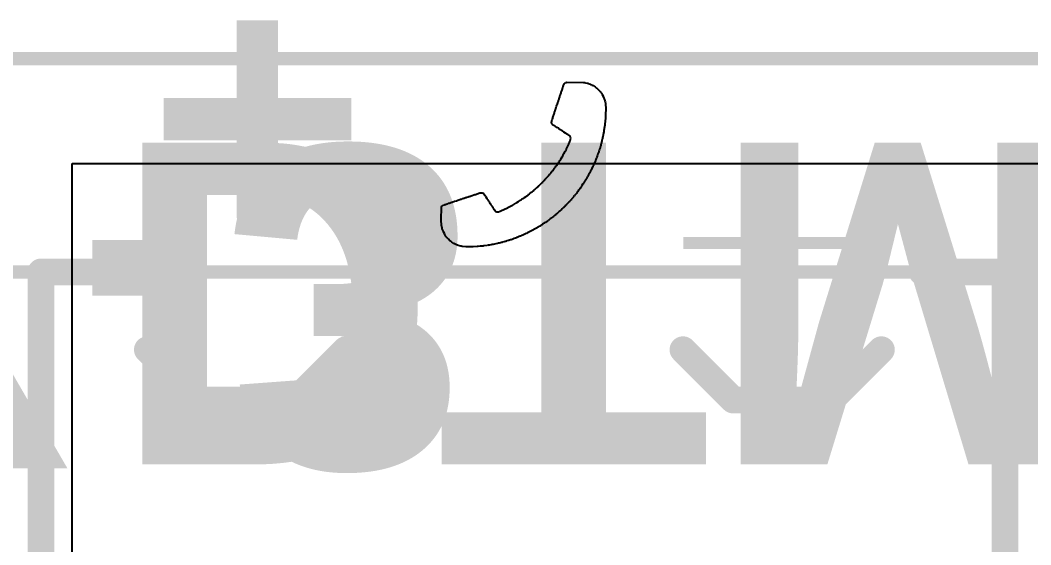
# Model space of a CAD drawing. Header units: inches. Extents: x -21 to 276, y -5 to 220.
# Drawn here: x 51.42 to 61.01, y 90.88 to 95.85 of the extents above; entities that cross this region are included whole.
import ezdxf

# ---------------------------------------------------------------- set-up
doc = ezdxf.new("R2010")
doc.units = ezdxf.units.IN
for name, color, linetype in [('Board_Outline', 216, 'Continuous'), ('Bottom Layer', 5, 'Continuous'), ('Bottom Overlay', 54, 'Continuous'), ('Ground', 16, 'Continuous'), ('Power + Signal', 76, 'Continuous'), ('Top Layer', 1, 'Continuous'), ('Top Overlay', 2, 'Continuous')]:
    doc.layers.add(name, color=color, linetype=linetype)
doc.styles.add('Arial_Bold', font='', dxfattribs={"height": 0.2})
doc.styles.get('Arial_Bold').set_extended_font_data('Arial', bold=True)

# ---------------------------------------------------------------- blocks, each defined once
blk = doc.blocks.new('DB128L_5_08_2P_BK_S_199')
at = {"layer": 'Top Overlay'}
for points in [[(-2.9544, -3.8667, 0.254, 0.254, 0), (-3.4311, -4.3434, 0.254, 0.254, 0)], [(-2.0261, -3.8667, 0.254, 0.254, 0), (-2.9544, -3.8667, 0.254, 0.254, 0)], [(-1.5494, -4.3434, 0.254, 0.254, 0), (-2.0261, -3.8667, 0.254, 0.254, 0)], [(2.1256, -3.8667, 0.254, 0.254, 0), (1.6489, -4.3434, 0.254, 0.254, 0)], [(3.0539, -3.8667, 0.254, 0.254, 0), (2.1256, -3.8667, 0.254, 0.254, 0)], [(3.5306, -4.3434, 0.254, 0.254, 0), (3.0539, -3.8667, 0.254, 0.254, 0)], [(5.1308, -5.08, 0.127, 0.127, 0), (-5.1308, -5.08, 0.127, 0.127, 0)]]:
    blk.add_lwpolyline(points, format="xyseb", dxfattribs=at)
for points in [[(-3.0179, -3.8667, 0.127, 0.127, 1), (-2.8909, -3.8667, 0.127, 0.127, 1)], [(-3.0179, -3.8667, 0.127, 0.127, 1), (-2.8909, -3.8667, 0.127, 0.127, 1)], [(-2.0896, -3.8667, 0.127, 0.127, 1), (-1.9626, -3.8667, 0.127, 0.127, 1)], [(-2.0896, -3.8667, 0.127, 0.127, 1), (-1.9626, -3.8667, 0.127, 0.127, 1)], [(2.0621, -3.8667, 0.127, 0.127, 1), (2.1891, -3.8667, 0.127, 0.127, 1)], [(2.0621, -3.8667, 0.127, 0.127, 1), (2.1891, -3.8667, 0.127, 0.127, 1)], [(2.9904, -3.8667, 0.127, 0.127, 1), (3.1174, -3.8667, 0.127, 0.127, 1)], [(2.9904, -3.8667, 0.127, 0.127, 1), (3.1174, -3.8667, 0.127, 0.127, 1)], [(-3.4946, -4.3434, 0.127, 0.127, 1), (-3.3676, -4.3434, 0.127, 0.127, 1)], [(-1.6129, -4.3434, 0.127, 0.127, 1), (-1.4859, -4.3434, 0.127, 0.127, 1)], [(1.5854, -4.3434, 0.127, 0.127, 1), (1.7124, -4.3434, 0.127, 0.127, 1)], [(3.4671, -4.3434, 0.127, 0.127, 1), (3.5941, -4.3434, 0.127, 0.127, 1)]]:
    blk.add_lwpolyline(points, format="xyseb", close=True, dxfattribs=at)

msp = doc.modelspace()

# ---------------------------------------------------------------- linework, layer by layer
at = {"layer": 'Board_Outline'}
msp.add_lwpolyline([(-4.4985, 95.4822, 0.127, 0.127, 0), (109.5015, 95.4822, 0.127, 0.127, 0)], format="xyseb", dxfattribs=at)
at = {"layer": 'Bottom Layer'}
for p, q in [((51.9176, 89.4453), (51.9176, 94.488)), ((51.9176, 94.488), (92.5885, 94.488))]:
    msp.add_line(p, q, dxfattribs=at)
at = {"layer": 'Bottom Overlay'}
for points in [[(51.6216, 93.4612, 0.254, 0.254, 0), (52.3582, 93.4612, 0.254, 0.254, 0)], [(51.6216, 88.3812, 0.254, 0.254, 0), (51.6216, 93.4612, 0.254, 0.254, 0)], [(59.9782, 93.4612, 0.254, 0.254, 0), (60.7656, 93.4612, 0.254, 0.254, 0)], [(60.7656, 88.3812, 0.254, 0.254, 0), (60.7656, 93.4612, 0.254, 0.254, 0)]]:
    msp.add_lwpolyline(points, format="xyseb", dxfattribs=at)
for points in [[(51.5581, 93.4612, 0.127, 0.127, 1), (51.6851, 93.4612, 0.127, 0.127, 1)], [(51.5581, 93.4612, 0.127, 0.127, 1), (51.6851, 93.4612, 0.127, 0.127, 1)], [(52.2947, 93.4612, 0.127, 0.127, 1), (52.4217, 93.4612, 0.127, 0.127, 1)], [(59.9147, 93.4612, 0.127, 0.127, 1), (60.0417, 93.4612, 0.127, 0.127, 1)], [(60.7021, 93.4612, 0.127, 0.127, 1), (60.8291, 93.4612, 0.127, 0.127, 1)], [(60.7021, 93.4612, 0.127, 0.127, 1), (60.8291, 93.4612, 0.127, 0.127, 1)]]:
    msp.add_lwpolyline(points, format="xyseb", close=True, dxfattribs=at)
at = {"layer": 'Ground'}
for p, q in [((51.9176, 89.4453), (51.9176, 94.488)), ((51.9176, 94.488), (92.5885, 94.488))]:
    msp.add_line(p, q, dxfattribs=at)
at = {"layer": 'Power + Signal'}
for p, q in [((51.9176, 89.4453), (51.9176, 94.488)), ((51.9176, 94.488), (92.5885, 94.488))]:
    msp.add_line(p, q, dxfattribs=at)
at = {"layer": 'Top Layer'}
for p, q in [((51.9176, 89.4453), (51.9176, 94.488)), ((51.9176, 94.488), (92.5885, 94.488))]:
    msp.add_line(p, q, dxfattribs=at)
at = {"layer": 'Top Overlay'}
for p, q in [((56.561, 95.1785), (56.5657, 95.1889)), ((56.5657, 95.1889), (56.5674, 95.1952)), ((56.5674, 95.1952), (56.5697, 95.201)), ((56.5697, 95.201), (56.5714, 95.2074)), ((56.5714, 95.2074), (56.5726, 95.2132)), ((56.5726, 95.2132), (56.5749, 95.2155)), ((56.5749, 95.2155), (56.5761, 95.2201)), ((56.5761, 95.2201), (56.5778, 95.2288)), ((56.5778, 95.2288), (56.5795, 95.2305)), ((56.5795, 95.2305), (56.5819, 95.2363)), ((56.5819, 95.2363), (56.5848, 95.2438)), ((56.5848, 95.2438), (56.5876, 95.2479)), ((56.5876, 95.2479), (56.5952, 95.2554)), ((56.5952, 95.2554), (56.6033, 95.2577)), ((56.6033, 95.2577), (56.6079, 95.2589)), ((56.6079, 95.2589), (56.7664, 95.2577)), ((56.7664, 95.2577), (56.7699, 95.2566)), ((56.7699, 95.2566), (56.7838, 95.2554)), ((56.7838, 95.2554), (56.7873, 95.2543)), ((56.7873, 95.2543), (56.8012, 95.2508)), ((56.8012, 95.2508), (56.8081, 95.2496)), ((56.8081, 95.2496), (56.8185, 95.245)), ((56.8185, 95.245), (56.8249, 95.2433)), ((56.8249, 95.2433), (56.8347, 95.2392)), ((56.8347, 95.2392), (56.8474, 95.2334)), ((56.8474, 95.2334), (56.8498, 95.2323)), ((56.8498, 95.2323), (56.8579, 95.2276)), ((56.8579, 95.2276), (56.8671, 95.2219)), ((56.8671, 95.2219), (56.8694, 95.2207)), ((56.8694, 95.2207), (56.8775, 95.2149)), ((56.8775, 95.2149), (56.8798, 95.2126)), ((56.8798, 95.2126), (56.8856, 95.2091)), ((56.8856, 95.2091), (56.8879, 95.2068)), ((56.8879, 95.2068), (56.8903, 95.2057)), ((56.8903, 95.2057), (56.8966, 95.2005)), ((56.8966, 95.2005), (56.9244, 95.1727)), ((56.5292, 95.0807), (56.5309, 95.0859)), ((56.5309, 95.0859), (56.5362, 95.1004)), ((56.5362, 95.1004), (56.5373, 95.105)), ((56.5373, 95.105), (56.5385, 95.1108)), ((56.5385, 95.1108), (56.5425, 95.1206)), ((56.5425, 95.1206), (56.5443, 95.127)), ((56.5443, 95.127), (56.5471, 95.1333)), ((56.5471, 95.1333), (56.5483, 95.138)), ((56.5483, 95.138), (56.55, 95.1443)), ((56.55, 95.1443), (56.5529, 95.1507)), ((56.5529, 95.1507), (56.5547, 95.1582)), ((56.5547, 95.1582), (56.5558, 95.164)), ((56.5558, 95.164), (56.5599, 95.1715)), ((56.5599, 95.1715), (56.561, 95.1785)), ((56.9244, 95.1727), (56.9279, 95.1669)), ((56.9279, 95.1669), (56.9313, 95.1634)), ((56.9313, 95.1634), (56.9325, 95.1611)), ((56.9325, 95.1611), (56.9377, 95.1547)), ((56.9377, 95.1547), (56.9446, 95.1432)), ((56.9446, 95.1432), (56.9533, 95.1264)), ((56.9533, 95.1264), (56.9545, 95.1241)), ((56.9545, 95.1241), (56.9614, 95.109)), ((56.9614, 95.109), (56.9637, 95.1032)), ((56.9637, 95.1032), (56.9678, 95.0923)), ((56.9678, 95.0923), (56.9695, 95.087)), ((56.9695, 95.087), (56.9707, 95.0824)), ((56.498, 94.9869), (56.4997, 94.991)), ((56.4997, 94.991), (56.502, 94.9968)), ((56.502, 94.9968), (56.5032, 95.0026)), ((56.5032, 95.0026), (56.5043, 95.006)), ((56.5043, 95.006), (56.5055, 95.0107)), ((56.5055, 95.0107), (56.509, 95.0188)), ((56.509, 95.0188), (56.5124, 95.0327)), ((56.5124, 95.0327), (56.5159, 95.0408)), ((56.5159, 95.0408), (56.5171, 95.0454)), ((56.5171, 95.0454), (56.5194, 95.0512)), ((56.5194, 95.0512), (56.5205, 95.0558)), ((56.5205, 95.0558), (56.5234, 95.0633)), ((56.5234, 95.0633), (56.5252, 95.0685)), ((56.5252, 95.0685), (56.5263, 95.0732)), ((56.5263, 95.0732), (56.5292, 95.0807)), ((56.9707, 95.0824), (56.9724, 95.0737)), ((56.9724, 95.0737), (56.9759, 95.0599)), ((56.9759, 95.0599), (56.9771, 95.0471)), ((56.9771, 95.0471), (56.9788, 95.013)), ((56.9788, 95.013), (56.9776, 94.947)), ((56.465, 94.8787), (56.4661, 94.8949)), ((56.4661, 94.8949), (56.4708, 94.9054)), ((56.4708, 94.9054), (56.4719, 94.91)), ((56.4719, 94.91), (56.4754, 94.9181)), ((56.4754, 94.9181), (56.4771, 94.9245)), ((56.4771, 94.9245), (56.4806, 94.9337)), ((56.4806, 94.9337), (56.4823, 94.9401)), ((56.4823, 94.9401), (56.4835, 94.9459)), ((56.4835, 94.9459), (56.487, 94.9516)), ((56.487, 94.9516), (56.4887, 94.9592)), ((56.4887, 94.9592), (56.491, 94.965)), ((56.491, 94.965), (56.4939, 94.9748)), ((56.4939, 94.9748), (56.4968, 94.9823)), ((56.4968, 94.9823), (56.498, 94.9869)), ((56.973, 94.8973), (56.9718, 94.8787)), ((56.9742, 94.9019), (56.973, 94.8973)), ((56.9753, 94.9054), (56.9742, 94.9019)), ((56.9765, 94.9435), (56.9753, 94.9054)), ((56.9776, 94.947), (56.9765, 94.9435)), ((56.4661, 94.8706), (56.465, 94.8787)), ((56.4685, 94.8649), (56.4661, 94.8706)), ((56.4708, 94.8625), (56.4685, 94.8649)), ((56.4719, 94.8602), (56.4708, 94.8625)), ((56.4864, 94.8504), (56.4719, 94.8602)), ((56.4887, 94.8492), (56.4864, 94.8504)), ((56.491, 94.8469), (56.4887, 94.8492)), ((56.4933, 94.8458), (56.491, 94.8469)), ((56.4956, 94.8435), (56.4933, 94.8458)), ((56.498, 94.8423), (56.4956, 94.8435)), ((56.513, 94.8319), (56.498, 94.8423)), ((56.5292, 94.8226), (56.513, 94.8319)), ((56.5315, 94.8203), (56.5292, 94.8226)), ((56.5379, 94.8163), (56.5315, 94.8203)), ((56.5489, 94.8087), (56.5379, 94.8163)), ((56.5512, 94.8076), (56.5489, 94.8087)), ((56.5535, 94.8053), (56.5512, 94.8076)), ((56.5639, 94.7995), (56.5535, 94.8053)), ((56.5662, 94.7972), (56.5639, 94.7995)), ((56.9614, 94.8105), (56.9603, 94.7943)), ((56.9637, 94.8128), (56.9614, 94.8105)), ((56.9643, 94.8215), (56.9637, 94.8209)), ((56.9637, 94.8209), (56.9649, 94.8174)), ((56.9649, 94.8174), (56.9637, 94.8128)), ((56.9661, 94.8382), (56.9643, 94.8215)), ((56.9672, 94.8429), (56.9661, 94.8382)), ((56.9684, 94.851), (56.9672, 94.8429)), ((56.9695, 94.8544), (56.9684, 94.851)), ((56.9707, 94.8753), (56.9695, 94.8544)), ((56.9718, 94.8787), (56.9707, 94.8753)), ((56.5686, 94.796), (56.5662, 94.7972)), ((56.5703, 94.7943), (56.5686, 94.796)), ((56.5819, 94.7873), (56.5703, 94.7943)), ((56.5963, 94.7763), (56.5819, 94.7873)), ((56.6021, 94.774), (56.5963, 94.7763)), ((56.6044, 94.7717), (56.6021, 94.774)), ((56.6108, 94.7677), (56.6044, 94.7717)), ((56.6218, 94.7601), (56.6108, 94.7677)), ((56.6299, 94.7555), (56.6218, 94.7601)), ((56.6322, 94.7532), (56.6299, 94.7555)), ((56.6345, 94.752), (56.6322, 94.7532)), ((56.6397, 94.7468), (56.6345, 94.752)), ((56.6374, 94.6971), (56.6403, 94.7046)), ((56.6455, 94.7364), (56.6397, 94.7468)), ((56.6403, 94.7046), (56.6455, 94.7167)), ((56.6478, 94.7306), (56.6455, 94.7364)), ((56.6455, 94.7167), (56.6478, 94.7306)), ((56.9429, 94.7075), (56.9406, 94.7017)), ((56.9441, 94.7214), (56.9429, 94.7075)), ((56.947, 94.7243), (56.9441, 94.7214)), ((56.9481, 94.7347), (56.947, 94.7243)), ((56.9504, 94.7439), (56.9481, 94.7347)), ((56.9516, 94.7509), (56.9504, 94.7439)), ((56.9527, 94.7555), (56.9516, 94.7509)), ((56.9551, 94.7682), (56.9527, 94.7555)), ((56.9562, 94.7729), (56.9551, 94.7682)), ((56.9574, 94.7798), (56.9562, 94.7729)), ((56.9591, 94.7908), (56.9574, 94.7798)), ((56.9603, 94.7943), (56.9591, 94.7908)), ((56.5957, 94.6045), (56.5998, 94.6155)), ((56.5998, 94.6155), (56.6062, 94.6265)), ((56.6062, 94.6265), (56.6073, 94.6311)), ((56.6073, 94.6311), (56.6085, 94.6334)), ((56.6085, 94.6334), (56.627, 94.6716)), ((56.627, 94.6716), (56.6281, 94.6774)), ((56.6281, 94.6774), (56.6316, 94.6809)), ((56.6316, 94.6809), (56.6334, 94.6895)), ((56.6334, 94.6895), (56.6374, 94.6971)), ((56.914, 94.6068), (56.9117, 94.601)), ((56.9151, 94.6137), (56.914, 94.6068)), ((56.9198, 94.6242), (56.9151, 94.6137)), ((56.9209, 94.6311), (56.9198, 94.6242)), ((56.9244, 94.6392), (56.9209, 94.6311)), ((56.9267, 94.6496), (56.9244, 94.6392)), ((56.9279, 94.6542), (56.9267, 94.6496)), ((56.9308, 94.6606), (56.9279, 94.6542)), ((56.9319, 94.6664), (56.9308, 94.6606)), ((56.9337, 94.6774), (56.9319, 94.6664)), ((56.936, 94.6797), (56.9337, 94.6774)), ((56.9377, 94.6895), (56.936, 94.6797)), ((56.9389, 94.6942), (56.9377, 94.6895)), ((56.9406, 94.7017), (56.9389, 94.6942)), ((56.5344, 94.5027), (56.539, 94.5108)), ((56.539, 94.5108), (56.5437, 94.5177)), ((56.5437, 94.5177), (56.5448, 94.52)), ((56.5448, 94.52), (56.5524, 94.531)), ((56.5524, 94.531), (56.5564, 94.5374)), ((56.5564, 94.5374), (56.5657, 94.5536)), ((56.5657, 94.5536), (56.5703, 94.5605)), ((56.5703, 94.5605), (56.5714, 94.5628)), ((56.5714, 94.5628), (56.5761, 94.5698)), ((56.5761, 94.5698), (56.579, 94.5773)), ((56.579, 94.5773), (56.5819, 94.5802)), ((56.5819, 94.5802), (56.5934, 94.6022)), ((56.5934, 94.6022), (56.5957, 94.6045)), ((56.8804, 94.5154), (56.877, 94.5096)), ((56.8816, 94.52), (56.8804, 94.5154)), ((56.8845, 94.5264), (56.8816, 94.52)), ((56.8879, 94.5356), (56.8845, 94.5264)), ((56.8897, 94.5432), (56.8879, 94.5356)), ((56.892, 94.5455), (56.8897, 94.5432)), ((56.8932, 94.5478), (56.892, 94.5455)), ((56.896, 94.5576), (56.8932, 94.5478)), ((56.8984, 94.5634), (56.896, 94.5576)), ((56.9001, 94.5698), (56.8984, 94.5634)), ((56.9041, 94.5796), (56.9001, 94.5698)), ((56.9059, 94.5871), (56.9041, 94.5796)), ((56.9099, 94.5946), (56.9059, 94.5871)), ((56.9117, 94.601), (56.9099, 94.5946)), ((56.4702, 94.4141), (56.4742, 94.4205)), ((56.4742, 94.4205), (56.4852, 94.435)), ((56.4852, 94.435), (56.4881, 94.4378)), ((56.4881, 94.4378), (56.4893, 94.4402)), ((56.4893, 94.4402), (56.4928, 94.4436)), ((56.4928, 94.4436), (56.4962, 94.4494)), ((56.4962, 94.4494), (56.5014, 94.4558)), ((56.5014, 94.4558), (56.5061, 94.4627)), ((56.5061, 94.4627), (56.509, 94.4668)), ((56.509, 94.4668), (56.5113, 94.4691)), ((56.5113, 94.4691), (56.5124, 94.4714)), ((56.5124, 94.4714), (56.5234, 94.4859)), ((56.5234, 94.4859), (56.5292, 94.4951)), ((56.5292, 94.4951), (56.5309, 94.4969)), ((56.5309, 94.4969), (56.5344, 94.5027)), ((56.8353, 94.4182), (56.8295, 94.4089)), ((56.8388, 94.4274), (56.8353, 94.4182)), ((56.8422, 94.4309), (56.8388, 94.4274)), ((56.8434, 94.4355), (56.8422, 94.4309)), ((56.8457, 94.4413), (56.8434, 94.4355)), ((56.8573, 94.4633), (56.8457, 94.4413)), ((56.8613, 94.4708), (56.8573, 94.4633)), ((56.8636, 94.4766), (56.8613, 94.4708)), ((56.8665, 94.4841), (56.8636, 94.4766)), ((56.8758, 94.505), (56.8665, 94.4841)), ((56.877, 94.5096), (56.8758, 94.505)), ((56.3817, 94.3163), (56.3846, 94.3192)), ((56.3846, 94.3192), (56.3863, 94.3198)), ((56.3863, 94.3198), (56.3869, 94.3215)), ((56.3869, 94.3215), (56.3892, 94.3227)), ((56.3892, 94.3227), (56.3932, 94.3268)), ((56.3932, 94.3268), (56.3944, 94.3291)), ((56.3944, 94.3291), (56.4019, 94.3366)), ((56.4019, 94.3366), (56.4037, 94.3372)), ((56.4037, 94.3372), (56.4048, 94.3395)), ((56.4048, 94.3395), (56.4129, 94.3476)), ((56.4129, 94.3476), (56.4141, 94.3499)), ((56.4141, 94.3499), (56.4164, 94.3522)), ((56.4164, 94.3522), (56.4175, 94.3545)), ((56.4175, 94.3545), (56.4361, 94.373)), ((56.4361, 94.373), (56.4372, 94.3754)), ((56.4372, 94.3754), (56.443, 94.3811)), ((56.443, 94.3811), (56.4442, 94.3835)), ((56.4442, 94.3835), (56.4488, 94.3881)), ((56.4488, 94.3881), (56.4499, 94.3904)), ((56.4499, 94.3904), (56.458, 94.3985)), ((56.458, 94.3985), (56.4592, 94.4008)), ((56.4592, 94.4008), (56.465, 94.4089)), ((56.465, 94.4089), (56.4661, 94.4112)), ((56.4661, 94.4112), (56.4702, 94.4141)), ((56.7786, 94.3198), (56.7728, 94.3106)), ((56.7844, 94.3302), (56.7786, 94.3198)), ((56.7867, 94.3325), (56.7844, 94.3302)), ((56.7936, 94.3453), (56.7867, 94.3325)), ((56.7959, 94.3476), (56.7936, 94.3453)), ((56.8064, 94.3673), (56.7959, 94.3476)), ((56.8087, 94.3696), (56.8064, 94.3673)), ((56.8156, 94.3823), (56.8087, 94.3696)), ((56.826, 94.402), (56.8156, 94.3823)), ((56.8283, 94.4043), (56.826, 94.402)), ((56.8295, 94.4089), (56.8283, 94.4043)), ((56.2792, 94.222), (56.2816, 94.2232)), ((56.2816, 94.2232), (56.2839, 94.2255)), ((56.2839, 94.2255), (56.2862, 94.2267)), ((56.2862, 94.2267), (56.2885, 94.229)), ((56.2885, 94.229), (56.2908, 94.2301)), ((56.2908, 94.2301), (56.2955, 94.2348)), ((56.2955, 94.2348), (56.2978, 94.2359)), ((56.2978, 94.2359), (56.3036, 94.2417)), ((56.3036, 94.2417), (56.3059, 94.2429)), ((56.3059, 94.2429), (56.3099, 94.2469)), ((56.3099, 94.2469), (56.3111, 94.2492)), ((56.3111, 94.2492), (56.3128, 94.251)), ((56.3128, 94.251), (56.3151, 94.2521)), ((56.3151, 94.2521), (56.3244, 94.2614)), ((56.3244, 94.2614), (56.3267, 94.2625)), ((56.3267, 94.2625), (56.3348, 94.2706)), ((56.3348, 94.2706), (56.3371, 94.2718)), ((56.3371, 94.2718), (56.3452, 94.2799)), ((56.3452, 94.2799), (56.3469, 94.2805)), ((56.3469, 94.2805), (56.3481, 94.2828)), ((56.3481, 94.2828), (56.3498, 94.2845)), ((56.3498, 94.2845), (56.3522, 94.2857)), ((56.3522, 94.2857), (56.3562, 94.2897)), ((56.3562, 94.2897), (56.3568, 94.2915)), ((56.3568, 94.2915), (56.3591, 94.2926)), ((56.3591, 94.2926), (56.362, 94.2967)), ((56.362, 94.2967), (56.366, 94.2996)), ((56.366, 94.2996), (56.3701, 94.3036)), ((56.3701, 94.3036), (56.3712, 94.3059)), ((56.3712, 94.3059), (56.373, 94.3077)), ((56.373, 94.3077), (56.3753, 94.3088)), ((56.3753, 94.3088), (56.3805, 94.314)), ((56.3805, 94.314), (56.3817, 94.3163)), ((56.7115, 94.2226), (56.708, 94.2168)), ((56.7138, 94.2249), (56.7115, 94.2226)), ((56.7184, 94.233), (56.7138, 94.2249)), ((56.7219, 94.2353), (56.7184, 94.233)), ((56.723, 94.2376), (56.7219, 94.2353)), ((56.7277, 94.2446), (56.723, 94.2376)), ((56.7288, 94.2469), (56.7277, 94.2446)), ((56.7346, 94.2527), (56.7288, 94.2469)), ((56.7392, 94.2608), (56.7346, 94.2527)), ((56.7416, 94.2631), (56.7392, 94.2608)), ((56.7427, 94.2654), (56.7416, 94.2631)), ((56.745, 94.2677), (56.7427, 94.2654)), ((56.7497, 94.2758), (56.745, 94.2677)), ((56.7531, 94.2793), (56.7497, 94.2758)), ((56.7624, 94.2955), (56.7531, 94.2793)), ((56.7641, 94.2972), (56.7624, 94.2955)), ((56.7716, 94.3082), (56.7641, 94.2972)), ((56.7728, 94.3106), (56.7716, 94.3082)), ((55.523, 94.1242), (55.5294, 94.1271)), ((55.5294, 94.1271), (55.5369, 94.1289)), ((55.5369, 94.1289), (55.5427, 94.1312)), ((55.5427, 94.1312), (55.5479, 94.1329)), ((55.5479, 94.1329), (55.5618, 94.1364)), ((55.5618, 94.1364), (55.5699, 94.1399)), ((55.5699, 94.1399), (55.5745, 94.141)), ((55.5745, 94.141), (55.5768, 94.1422)), ((55.5768, 94.1422), (55.5849, 94.1456)), ((55.5849, 94.1456), (55.5948, 94.1474)), ((55.5948, 94.1474), (55.6, 94.1503)), ((55.6, 94.1503), (55.6092, 94.1526)), ((55.6092, 94.1526), (55.6173, 94.1561)), ((55.6173, 94.1561), (55.626, 94.1578)), ((55.626, 94.1578), (55.6301, 94.1595)), ((55.6301, 94.1595), (55.6358, 94.1618)), ((55.6358, 94.1618), (55.6405, 94.163)), ((55.6405, 94.163), (55.6439, 94.1642)), ((55.6439, 94.1642), (55.6463, 94.1665)), ((55.6463, 94.1665), (55.6544, 94.1676)), ((55.6544, 94.1676), (55.6601, 94.1699)), ((55.6601, 94.1699), (55.6729, 94.1734)), ((55.6729, 94.1734), (55.6787, 94.1757)), ((55.6787, 94.1757), (55.6856, 94.1769)), ((55.6856, 94.1769), (55.6879, 94.1792)), ((55.6879, 94.1792), (55.6949, 94.1804)), ((55.6949, 94.1804), (55.7006, 94.1838)), ((55.7006, 94.1838), (55.7128, 94.1867)), ((55.7128, 94.1867), (55.7145, 94.1885)), ((55.7145, 94.1885), (55.7192, 94.1896)), ((55.7192, 94.1896), (55.7267, 94.1914)), ((55.7267, 94.1914), (55.7365, 94.1954)), ((55.7365, 94.1954), (55.7435, 94.1966)), ((55.7435, 94.1966), (55.7516, 94.2)), ((55.7516, 94.2), (55.7735, 94.207)), ((55.7735, 94.207), (55.784, 94.2116)), ((55.784, 94.2116), (55.799, 94.2128)), ((55.799, 94.2128), (55.8083, 94.2116)), ((55.8083, 94.2116), (55.8193, 94.2041)), ((55.8193, 94.2041), (55.8308, 94.1879)), ((55.8308, 94.1879), (55.8389, 94.1752)), ((55.8389, 94.1752), (55.8401, 94.1728)), ((55.8401, 94.1728), (55.8505, 94.1578)), ((55.8505, 94.1578), (55.8517, 94.1555)), ((55.8517, 94.1555), (55.8563, 94.1485)), ((55.8563, 94.1485), (55.8574, 94.1462)), ((55.8574, 94.1462), (55.8598, 94.1439)), ((55.8598, 94.1439), (55.8632, 94.1381)), ((55.8632, 94.1381), (55.8679, 94.1312)), ((55.8679, 94.1312), (55.869, 94.1289)), ((55.869, 94.1289), (55.8725, 94.1254)), ((56.1346, 94.119), (56.1508, 94.1283)), ((56.1508, 94.1283), (56.1589, 94.1341)), ((56.1589, 94.1341), (56.1612, 94.1352)), ((56.1612, 94.1352), (56.1705, 94.141)), ((56.1705, 94.141), (56.1763, 94.1445)), ((56.1763, 94.1445), (56.1786, 94.1468)), ((56.1786, 94.1468), (56.1809, 94.148)), ((56.1809, 94.148), (56.1832, 94.1503)), ((56.1832, 94.1503), (56.1936, 94.1561)), ((56.1936, 94.1561), (56.1959, 94.1584)), ((56.1959, 94.1584), (56.1982, 94.1595)), ((56.1982, 94.1595), (56.2006, 94.1618)), ((56.2006, 94.1618), (56.2029, 94.163)), ((56.2029, 94.163), (56.2092, 94.1682)), ((56.2092, 94.1682), (56.2231, 94.1775)), ((56.2231, 94.1775), (56.2249, 94.1792)), ((56.2249, 94.1792), (56.2272, 94.1804)), ((56.2272, 94.1804), (56.2306, 94.1838)), ((56.2306, 94.1838), (56.2364, 94.1873)), ((56.2364, 94.1873), (56.2387, 94.1896)), ((56.2387, 94.1896), (56.2445, 94.1931)), ((56.2445, 94.1931), (56.2503, 94.1989)), ((56.2503, 94.1989), (56.2561, 94.2024)), ((56.2561, 94.2024), (56.2607, 94.207)), ((56.2607, 94.207), (56.263, 94.2081)), ((56.263, 94.2081), (56.2735, 94.2162)), ((56.2735, 94.2162), (56.2792, 94.222)), ((56.6363, 94.1312), (56.6316, 94.1266)), ((56.6374, 94.1335), (56.6363, 94.1312)), ((56.6432, 94.1393), (56.6374, 94.1335)), ((56.6444, 94.1416), (56.6432, 94.1393)), ((56.6525, 94.1497), (56.6444, 94.1416)), ((56.6536, 94.152), (56.6525, 94.1497)), ((56.664, 94.1624), (56.6536, 94.152)), ((56.6652, 94.1647), (56.664, 94.1624)), ((56.6687, 94.1682), (56.6652, 94.1647)), ((56.6698, 94.1705), (56.6687, 94.1682)), ((56.6721, 94.1728), (56.6698, 94.1705)), ((56.6733, 94.1752), (56.6721, 94.1728)), ((56.6791, 94.1809), (56.6733, 94.1752)), ((56.6825, 94.1867), (56.6791, 94.1809)), ((56.6843, 94.1885), (56.6825, 94.1867)), ((56.6866, 94.1896), (56.6843, 94.1885)), ((56.6895, 94.1937), (56.6866, 94.1896)), ((56.6906, 94.196), (56.6895, 94.1937)), ((56.6964, 94.2018), (56.6906, 94.196)), ((56.6976, 94.2041), (56.6964, 94.2018)), ((56.6999, 94.2064), (56.6976, 94.2041)), ((56.7034, 94.2122), (56.6999, 94.2064)), ((56.708, 94.2168), (56.7034, 94.2122)), ((55.4189, 93.9553), (55.42, 94.0768)), ((55.42, 94.0768), (55.4246, 94.0849)), ((55.4246, 94.0849), (55.4281, 94.0884)), ((55.4281, 94.0884), (55.4293, 94.0907)), ((55.4293, 94.0907), (55.4322, 94.0936)), ((55.4322, 94.0936), (55.4368, 94.0947)), ((55.4368, 94.0947), (55.4478, 94.0988)), ((55.4478, 94.0988), (55.4495, 94.1005)), ((55.4495, 94.1005), (55.4594, 94.1023)), ((55.4594, 94.1023), (55.4634, 94.104)), ((55.4634, 94.104), (55.4692, 94.1063)), ((55.4692, 94.1063), (55.4779, 94.108)), ((55.4779, 94.108), (55.4796, 94.1098)), ((55.4796, 94.1098), (55.4854, 94.1121)), ((55.4854, 94.1121), (55.4935, 94.1132)), ((55.4935, 94.1132), (55.5039, 94.1179)), ((55.5039, 94.1179), (55.5097, 94.119)), ((55.5097, 94.119), (55.512, 94.1213)), ((55.512, 94.1213), (55.5166, 94.1225)), ((55.5166, 94.1225), (55.523, 94.1242)), ((55.8725, 94.1254), (55.876, 94.1196)), ((55.876, 94.1196), (55.8817, 94.1115)), ((55.8817, 94.1115), (55.8864, 94.1034)), ((55.8864, 94.1034), (55.8887, 94.1011)), ((55.8887, 94.1011), (55.8898, 94.0988)), ((55.8898, 94.0988), (55.8945, 94.0907)), ((55.8945, 94.0907), (55.8968, 94.0884)), ((55.8968, 94.0884), (55.8979, 94.0861)), ((55.8979, 94.0861), (55.9037, 94.078)), ((55.9037, 94.078), (55.9084, 94.0698)), ((55.9084, 94.0698), (55.9136, 94.0635)), ((55.9136, 94.0635), (55.9194, 94.0542)), ((55.9194, 94.0542), (55.9222, 94.0502)), ((55.9222, 94.0502), (55.9269, 94.0421)), ((55.9269, 94.0421), (55.9298, 94.0392)), ((55.9298, 94.0392), (55.9321, 94.038)), ((55.9321, 94.038), (55.9344, 94.0357)), ((55.9344, 94.0357), (55.9367, 94.0346)), ((55.9367, 94.0346), (55.9448, 94.0311)), ((55.9448, 94.0311), (55.9494, 94.0299)), ((55.9494, 94.0299), (55.9541, 94.0311)), ((55.9541, 94.0311), (55.9622, 94.0322)), ((55.9622, 94.0322), (55.9772, 94.0392)), ((55.9772, 94.0392), (55.9818, 94.0403)), ((55.9818, 94.0403), (55.9888, 94.045)), ((55.9888, 94.045), (55.9975, 94.0467)), ((55.9975, 94.0467), (56.0004, 94.0496)), ((56.0004, 94.0496), (56.005, 94.0508)), ((56.005, 94.0508), (56.0177, 94.0565)), ((56.0177, 94.0565), (56.0223, 94.0577)), ((56.0223, 94.0577), (56.0258, 94.0612)), ((56.0258, 94.0612), (56.0333, 94.0641)), ((56.0333, 94.0641), (56.0478, 94.0704)), ((56.0478, 94.0704), (56.0484, 94.071)), ((56.0484, 94.071), (56.0872, 94.0913)), ((56.0872, 94.0913), (56.0895, 94.0936)), ((56.0895, 94.0936), (56.097, 94.0953)), ((56.097, 94.0953), (56.101, 94.0994)), ((56.101, 94.0994), (56.1068, 94.1017)), ((56.1068, 94.1017), (56.1149, 94.1063)), ((56.1149, 94.1063), (56.1242, 94.1121)), ((56.1242, 94.1121), (56.13, 94.1156)), ((56.13, 94.1156), (56.1323, 94.1179)), ((56.1323, 94.1179), (56.1346, 94.119)), ((56.535, 94.0322), (56.5223, 94.0195)), ((56.5373, 94.0334), (56.535, 94.0322)), ((56.5419, 94.038), (56.5373, 94.0334)), ((56.5443, 94.0392), (56.5419, 94.038)), ((56.5524, 94.0473), (56.5443, 94.0392)), ((56.5547, 94.0484), (56.5524, 94.0473)), ((56.5657, 94.0594), (56.5547, 94.0484)), ((56.5668, 94.0617), (56.5657, 94.0594)), ((56.5686, 94.0623), (56.5668, 94.0617)), ((56.5709, 94.0646), (56.5686, 94.0623)), ((56.5732, 94.0658), (56.5709, 94.0646)), ((56.5749, 94.0675), (56.5732, 94.0658)), ((56.5761, 94.0698), (56.5749, 94.0675)), ((56.579, 94.0727), (56.5761, 94.0698)), ((56.5813, 94.0739), (56.579, 94.0727)), ((56.583, 94.0756), (56.5813, 94.0739)), ((56.5842, 94.078), (56.583, 94.0756)), ((56.5882, 94.082), (56.5842, 94.078)), ((56.5905, 94.0832), (56.5882, 94.082)), ((56.5934, 94.0861), (56.5905, 94.0832)), ((56.5946, 94.0884), (56.5934, 94.0861)), ((56.5986, 94.0924), (56.5946, 94.0884)), ((56.601, 94.0936), (56.5986, 94.0924)), ((56.6027, 94.0953), (56.601, 94.0936)), ((56.6038, 94.0976), (56.6027, 94.0953)), ((56.6067, 94.1005), (56.6038, 94.0976)), ((56.6108, 94.1034), (56.6067, 94.1005)), ((56.6119, 94.1057), (56.6108, 94.1034)), ((56.6224, 94.1161), (56.6119, 94.1057)), ((56.6235, 94.1185), (56.6224, 94.1161)), ((56.6258, 94.1196), (56.6235, 94.1185)), ((56.627, 94.1219), (56.6258, 94.1196)), ((56.6305, 94.1242), (56.627, 94.1219)), ((56.6316, 94.1266), (56.6305, 94.1242)), ((55.4212, 93.9009), (55.4189, 93.9553)), ((56.4181, 93.9385), (56.4071, 93.931)), ((56.4204, 93.9397), (56.4181, 93.9385)), ((56.4222, 93.9414), (56.4204, 93.9397)), ((56.4332, 93.9489), (56.4222, 93.9414)), ((56.4355, 93.9501), (56.4332, 93.9489)), ((56.4378, 93.9524), (56.4355, 93.9501)), ((56.4401, 93.9536), (56.4378, 93.9524)), ((56.4424, 93.957), (56.4401, 93.9536)), ((56.4482, 93.9605), (56.4424, 93.957)), ((56.4517, 93.964), (56.4482, 93.9605)), ((56.4575, 93.9674), (56.4517, 93.964)), ((56.4609, 93.9709), (56.4575, 93.9674)), ((56.4632, 93.9721), (56.4609, 93.9709)), ((56.4667, 93.9755), (56.4632, 93.9721)), ((56.4748, 93.9802), (56.4667, 93.9755)), ((56.4829, 93.9883), (56.4748, 93.9802)), ((56.4852, 93.9894), (56.4829, 93.9883)), ((56.487, 93.9912), (56.4852, 93.9894)), ((56.4933, 93.9964), (56.487, 93.9912)), ((56.5038, 94.0045), (56.4933, 93.9964)), ((56.5061, 94.0056), (56.5038, 94.0045)), ((56.5078, 94.0074), (56.5061, 94.0056)), ((56.509, 94.0097), (56.5078, 94.0074)), ((56.513, 94.0126), (56.509, 94.0097)), ((56.5153, 94.0137), (56.513, 94.0126)), ((56.52, 94.0184), (56.5153, 94.0137)), ((56.5223, 94.0195), (56.52, 94.0184)), ((55.4223, 93.8963), (55.4212, 93.9009)), ((55.4246, 93.8905), (55.4223, 93.8963)), ((55.4258, 93.8824), (55.4246, 93.8905)), ((55.427, 93.8778), (55.4258, 93.8824)), ((55.4281, 93.8697), (55.427, 93.8778)), ((55.431, 93.8644), (55.4281, 93.8697)), ((55.4327, 93.8581), (55.431, 93.8644)), ((55.4385, 93.8453), (55.4327, 93.8581)), ((55.4397, 93.8419), (55.4385, 93.8453)), ((55.4478, 93.8245), (55.4397, 93.8419)), ((56.2792, 93.8529), (56.2503, 93.8378)), ((56.3093, 93.8691), (56.2792, 93.8529)), ((56.3099, 93.8708), (56.3093, 93.8691)), ((56.329, 93.8806), (56.3099, 93.8708)), ((56.3313, 93.883), (56.329, 93.8806)), ((56.3522, 93.8945), (56.3313, 93.883)), ((56.3545, 93.8968), (56.3522, 93.8945)), ((56.3626, 93.9015), (56.3545, 93.8968)), ((56.3649, 93.9026), (56.3626, 93.9015)), ((56.3672, 93.9049), (56.3649, 93.9026)), ((56.3753, 93.9096), (56.3672, 93.9049)), ((56.3776, 93.9107), (56.3753, 93.9096)), ((56.3799, 93.913), (56.3776, 93.9107)), ((56.3857, 93.9165), (56.3799, 93.913)), ((56.3892, 93.92), (56.3857, 93.9165)), ((56.3979, 93.924), (56.3892, 93.92)), ((56.399, 93.9264), (56.3979, 93.924)), ((56.4071, 93.931), (56.399, 93.9264)), ((55.4524, 93.8164), (55.4478, 93.8245)), ((55.4594, 93.8037), (55.4524, 93.8164)), ((55.4628, 93.8002), (55.4594, 93.8037)), ((55.4663, 93.7944), (55.4628, 93.8002)), ((55.4721, 93.7886), (55.4663, 93.7944)), ((55.4732, 93.7863), (55.4721, 93.7886)), ((55.475, 93.7846), (55.4732, 93.7863)), ((55.4796, 93.7777), (55.475, 93.7846)), ((55.4819, 93.7765), (55.4796, 93.7777)), ((55.4842, 93.7742), (55.4819, 93.7765)), ((55.4866, 93.773), (55.4842, 93.7742)), ((55.4871, 93.7713), (55.4866, 93.773)), ((55.501, 93.7574), (55.4871, 93.7713)), ((55.5074, 93.7522), (55.501, 93.7574)), ((55.5097, 93.751), (55.5074, 93.7522)), ((55.512, 93.7487), (55.5097, 93.751)), ((55.5178, 93.7453), (55.512, 93.7487)), ((55.5201, 93.7429), (55.5178, 93.7453)), ((56.0004, 93.7441), (55.998, 93.7418)), ((56.0154, 93.7464), (56.0004, 93.7441)), ((56.0229, 93.7505), (56.0154, 93.7464)), ((56.0299, 93.7516), (56.0229, 93.7505)), ((56.0362, 93.7534), (56.0299, 93.7516)), ((56.0414, 93.7551), (56.0362, 93.7534)), ((56.0542, 93.7586), (56.0414, 93.7551)), ((56.06, 93.7609), (56.0542, 93.7586)), ((56.0663, 93.7626), (56.06, 93.7609)), ((56.0744, 93.7661), (56.0663, 93.7626)), ((56.0814, 93.7672), (56.0744, 93.7661)), ((56.0895, 93.7707), (56.0814, 93.7672)), ((56.0964, 93.7719), (56.0895, 93.7707)), ((56.1034, 93.7765), (56.0964, 93.7719)), ((56.1103, 93.7777), (56.1034, 93.7765)), ((56.1224, 93.7829), (56.1103, 93.7777)), ((56.1311, 93.7846), (56.1224, 93.7829)), ((56.1334, 93.7869), (56.1311, 93.7846)), ((56.1392, 93.7892), (56.1334, 93.7869)), ((56.1439, 93.7904), (56.1392, 93.7892)), ((56.1502, 93.7933), (56.1439, 93.7904)), ((56.1577, 93.7962), (56.1502, 93.7933)), ((56.1658, 93.7996), (56.1577, 93.7962)), ((56.1716, 93.802), (56.1658, 93.7996)), ((56.1763, 93.8031), (56.1716, 93.802)), ((56.1786, 93.8054), (56.1763, 93.8031)), ((56.1832, 93.8066), (56.1786, 93.8054)), ((56.1936, 93.8112), (56.1832, 93.8066)), ((56.2237, 93.8251), (56.1936, 93.8112)), ((56.226, 93.8263), (56.2237, 93.8251)), ((56.2364, 93.8309), (56.226, 93.8263)), ((56.2422, 93.8344), (56.2364, 93.8309)), ((56.2503, 93.8378), (56.2422, 93.8344)), ((55.5282, 93.7372), (55.5201, 93.7429)), ((55.5363, 93.7325), (55.5282, 93.7372)), ((55.5514, 93.7244), (55.5363, 93.7325)), ((55.5566, 93.7215), (55.5514, 93.7244)), ((55.5629, 93.7198), (55.5566, 93.7215)), ((55.5728, 93.7146), (55.5629, 93.7198)), ((55.5791, 93.7128), (55.5728, 93.7146)), ((55.5913, 93.7076), (55.5791, 93.7128)), ((55.6046, 93.7059), (55.5913, 93.7076)), ((55.6092, 93.7047), (55.6046, 93.7059)), ((55.615, 93.7024), (55.6092, 93.7047)), ((55.6185, 93.7013), (55.615, 93.7024)), ((55.6509, 93.7001), (55.6185, 93.7013)), ((55.6544, 93.699), (55.6509, 93.7001)), ((55.6885, 93.6995), (55.6544, 93.699)), ((55.7221, 93.7007), (55.6885, 93.6995)), ((55.7602, 93.7019), (55.7221, 93.7007)), ((55.7672, 93.703), (55.7602, 93.7019)), ((55.7874, 93.7047), (55.7672, 93.703)), ((55.7909, 93.7059), (55.7874, 93.7047)), ((55.8164, 93.7071), (55.7909, 93.7059)), ((55.8221, 93.7094), (55.8164, 93.7071)), ((55.8268, 93.7105), (55.8221, 93.7094)), ((55.8522, 93.7128), (55.8268, 93.7105)), ((55.8557, 93.714), (55.8522, 93.7128)), ((55.8592, 93.7128), (55.8557, 93.714)), ((55.865, 93.714), (55.8592, 93.7128)), ((55.8667, 93.7157), (55.865, 93.714)), ((55.8771, 93.7169), (55.8667, 93.7157)), ((55.8922, 93.7192), (55.8771, 93.7169)), ((55.902, 93.721), (55.8922, 93.7192)), ((55.9066, 93.7221), (55.902, 93.721)), ((55.9101, 93.7233), (55.9066, 93.7221)), ((55.924, 93.7244), (55.9101, 93.7233)), ((55.9356, 93.7291), (55.924, 93.7244)), ((55.9529, 93.7302), (55.9356, 93.7291)), ((55.9552, 93.7325), (55.9529, 93.7302)), ((55.9587, 93.7337), (55.9552, 93.7325)), ((55.9668, 93.7348), (55.9587, 93.7337)), ((55.9807, 93.7383), (55.9668, 93.7348)), ((55.9842, 93.7395), (55.9807, 93.7383)), ((55.9934, 93.7406), (55.9842, 93.7395)), ((55.998, 93.7418), (55.9934, 93.7406))]:
    msp.add_line(p, q, dxfattribs=at)

# ---------------------------------------------------------------- block references
at = {"rotation": 180}
msp.add_blockref('DB128L_5_08_2P_BK_S_199', (56.1616, 88.3812), dxfattribs=at)

# ---------------------------------------------------------------- texts
at = {"layer": 'Bottom Overlay', "style": 'Arial_Bold', "text_generation_flag": 2}
for s, p in [('RELAY-3', (37.5118, 94.6487)), ('DTMF', (52.2991, 94.6854))]:
    msp.add_text(s, height=3.048, rotation=180, dxfattribs=at).set_placement(p)
at = {"layer": 'Top Overlay', "style": 'Arial_Bold'}
for s, height, p in [('+', 2.54, (52.6376, 93.682)), ('_', 2.032, (57.743, 94.041))]:
    msp.add_text(s, height=height, dxfattribs=at).set_placement(p)

doc.saveas('drawing.dxf')
